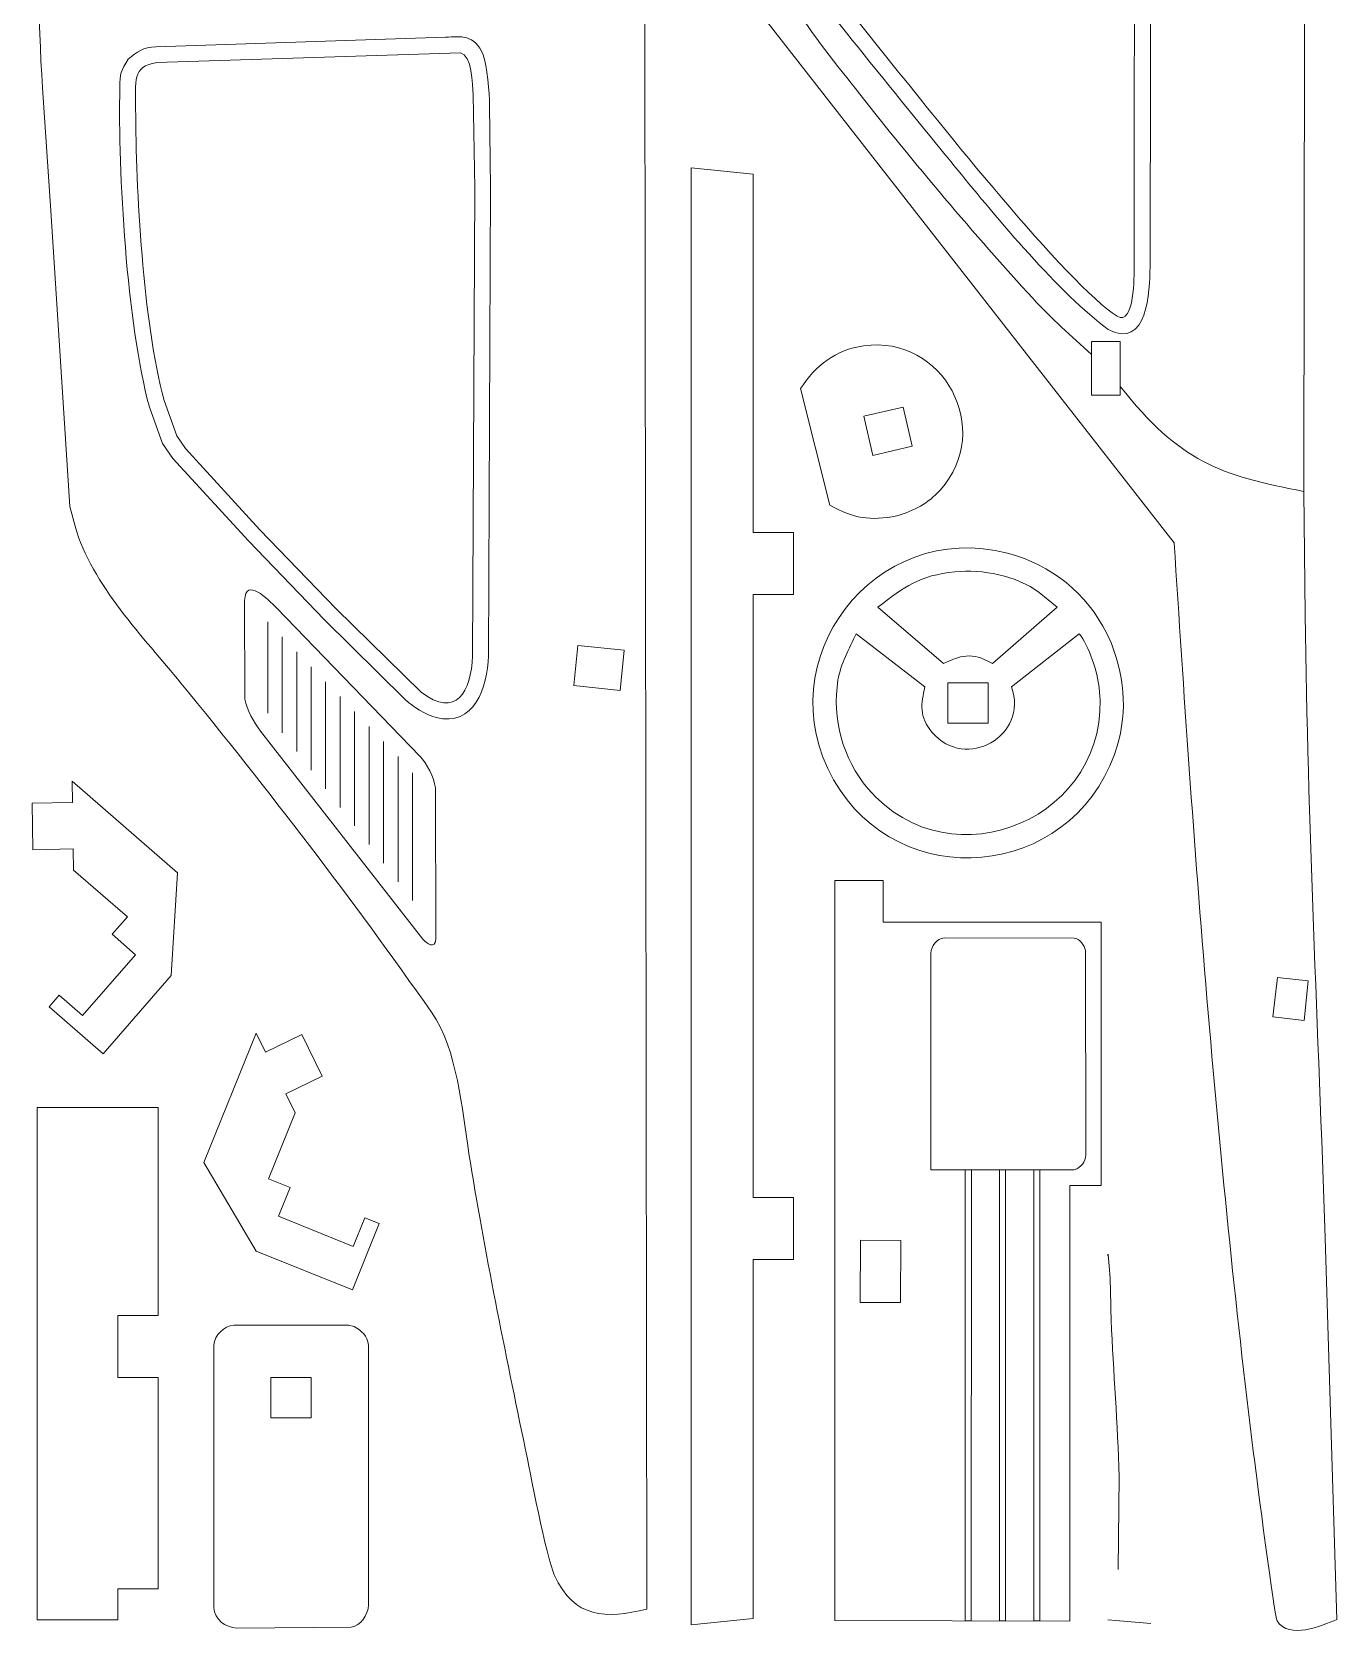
# Model space of a CAD drawing. Header units: centimetres. Extents: x -51 to 93, y -24 to 6.
# Drawn here: x -50.66 to -42.56, y -23.6 to -13.62 of the extents above; entities that cross this region are included whole.
import ezdxf

# ---------------------------------------------------------------- set-up
doc = ezdxf.new("R2010")
doc.units = ezdxf.units.CM
doc.header["$MEASUREMENT"] = 0
doc.layers.add('Camada 1', color=7, linetype='Continuous')

msp = doc.modelspace()

# ---------------------------------------------------------------- linework, layer by layer
at = {"layer": 'Camada 1', "color": 250, "lineweight": 9}
for points, knots in [([(-47.6715, -6.07504), (-47.54232, -4.12146), (-47.39548, -2.02354), (-47.13368, -0.07706), (-47.13368, -0.07706), (-47.12371, -0.00293), (-47.04556, 0.59331), (-47.03279, 0.61283), (-47.03279, 0.61283), (-46.95621, 0.72988), (-46.76151, 0.64391), (-46.66228, 0.60341), (-46.66228, 0.60341), (-46.66228, 0.60341), (-46.7343, -1.76452), (-46.7343, -1.76452), (-46.7343, -1.76452), (-46.77865, -3.05358), (-46.84136, -4.33735), (-46.85957, -5.62812), (-46.85957, -5.62812), (-46.85957, -5.62812), (-46.86687, -6.39465), (-46.86687, -6.39465), (-46.86687, -6.39465), (-46.86687, -6.39465), (-46.85646, -13.62888), (-46.85646, -13.62888), (-46.85646, -13.62888), (-46.85646, -13.62888), (-46.84252, -23.40685), (-46.84252, -23.40685), (-46.84252, -23.40685), (-47.09953, -23.46472), (-47.29147, -23.4679), (-47.41694, -23.19379), (-47.41694, -23.19379), (-47.46554, -23.08763), (-47.57141, -22.53446), (-47.59766, -22.40786), (-47.59766, -22.40786), (-47.71901, -21.82261), (-47.85215, -21.17219), (-47.94644, -20.58155), (-47.94644, -20.58155), (-47.99062, -20.30482), (-48.01658, -19.9376), (-48.17884, -19.70276), (-48.17884, -19.70276), (-48.67535, -18.99479), (-49.1853, -18.33129), (-49.73307, -17.66099), (-49.73307, -17.66099), (-49.9595, -17.38391), (-50.28904, -17.04818), (-50.38973, -16.68763), (-50.38973, -16.68763), (-50.38973, -16.68763), (-50.42196, -16.56487), (-50.42196, -16.56487), (-50.42196, -16.56487), (-50.42196, -16.56487), (-50.5403, -14.73018), (-50.5403, -14.73018), (-50.5403, -14.73018), (-50.5403, -14.73018), (-50.59304, -13.9681), (-50.59304, -13.9681), (-50.59304, -13.9681), (-50.61697, -13.52691), (-50.63353, -13.05558), (-50.63682, -12.61396), (-50.63682, -12.61396), (-50.63682, -12.61396), (-50.63714, -9.95293), (-50.63714, -9.95293), (-50.63714, -9.95293), (-50.63317, -9.92194), (-50.62093, -9.86381), (-50.60369, -9.83653), (-50.60369, -9.83653), (-50.60369, -9.83653), (-50.30133, -9.44456), (-50.30133, -9.44456), (-50.30133, -9.44456), (-50.30133, -9.44456), (-47.6715, -6.07504), (-47.6715, -6.07504)], [0, 0, 0, 0, 0.0434783, 0.0434783, 0.0434783, 0.0434783, 0.0869565, 0.0869565, 0.0869565, 0.0869565, 0.1304348, 0.1304348, 0.1304348, 0.1304348, 0.173913, 0.173913, 0.173913, 0.173913, 0.2173913, 0.2173913, 0.2173913, 0.2173913, 0.2608696, 0.2608696, 0.2608696, 0.2608696, 0.3043478, 0.3043478, 0.3043478, 0.3043478, 0.3478261, 0.3478261, 0.3478261, 0.3478261, 0.3913043, 0.3913043, 0.3913043, 0.3913043, 0.4347826, 0.4347826, 0.4347826, 0.4347826, 0.4782609, 0.4782609, 0.4782609, 0.4782609, 0.5217391, 0.5217391, 0.5217391, 0.5217391, 0.5652174, 0.5652174, 0.5652174, 0.5652174, 0.6086957, 0.6086957, 0.6086957, 0.6086957, 0.6521739, 0.6521739, 0.6521739, 0.6521739, 0.6956522, 0.6956522, 0.6956522, 0.6956522, 0.7391304, 0.7391304, 0.7391304, 0.7391304, 0.7826087, 0.7826087, 0.7826087, 0.7826087, 0.826087, 0.826087, 0.826087, 0.826087, 0.8695652, 0.8695652, 0.8695652, 0.8695652, 0.9130435, 0.9130435, 0.9130435, 0.9130435, 1, 1, 1, 1]), ([(-43.36985, 0.15027), (-43.5333, -0.62803), (-43.72084, -1.49774), (-43.84648, -2.28478), (-43.84648, -2.28478), (-43.89068, -2.56166), (-43.91656, -2.92864), (-44.07888, -3.16358), (-44.07888, -3.16358), (-44.5753, -3.87143), (-45.08543, -4.53518), (-45.63308, -5.20534), (-45.63308, -5.20534), (-45.85901, -5.48181), (-46.18919, -5.81826), (-46.28977, -6.1787), (-46.28977, -6.1787), (-46.28977, -6.1787), (-46.32197, -6.30146), (-46.32197, -6.30146), (-46.32197, -6.30146), (-46.32197, -6.30146), (-46.44034, -8.13615), (-46.44034, -8.13615), (-46.44034, -8.13615), (-46.44034, -8.13615), (-46.49308, -8.89823), (-46.49308, -8.89823), (-46.49308, -8.89823), (-46.517, -9.33933), (-46.53354, -9.81084), (-46.53686, -10.25237), (-46.53686, -10.25237), (-46.53686, -10.25237), (-46.53717, -12.9134), (-46.53717, -12.9134), (-46.53717, -12.9134), (-46.5332, -12.94441), (-46.52095, -13.00251), (-46.50372, -13.02983), (-46.50372, -13.02983), (-46.50372, -13.02983), (-46.20137, -13.42177), (-46.20137, -13.42177), (-46.20137, -13.42177), (-46.20137, -13.42177), (-43.57154, -16.79132), (-43.57154, -16.79132), (-43.57154, -16.79132), (-43.57154, -16.79132), (-43.57106, -16.78996), (-43.57106, -16.78996), (-43.57106, -16.78996), (-43.45604, -18.63453), (-43.30839, -20.60233), (-43.07837, -22.44157), (-43.07837, -22.44157), (-43.05951, -22.59241), (-42.94841, -23.45519), (-42.93276, -23.47916), (-42.93276, -23.47916), (-42.85631, -23.59626), (-42.66136, -23.51022), (-42.56225, -23.46974), (-42.56225, -23.46974), (-42.56225, -23.46974), (-42.6343, -21.10184), (-42.6343, -21.10184), (-42.6343, -21.10184), (-42.67865, -19.81305), (-42.74139, -18.5287), (-42.75957, -17.23821), (-42.75957, -17.23821), (-42.75957, -17.23821), (-42.76684, -16.47171), (-42.76684, -16.47171), (-42.76684, -16.47171), (-42.76684, -16.47171), (-42.75646, -9.23745), (-42.75646, -9.23745), (-42.75646, -9.23745), (-42.75646, -9.23745), (-42.74251, 0.54052), (-42.74251, 0.54052), (-42.74251, 0.54052), (-42.99936, 0.59835), (-43.19152, 0.60159), (-43.31694, 0.32746), (-43.31694, 0.32746), (-43.34266, 0.27124), (-43.35436, 0.20984), (-43.36985, 0.15027)], [0, 0, 0, 0, 0.0416667, 0.0416667, 0.0416667, 0.0416667, 0.0833333, 0.0833333, 0.0833333, 0.0833333, 0.125, 0.125, 0.125, 0.125, 0.1666667, 0.1666667, 0.1666667, 0.1666667, 0.2083333, 0.2083333, 0.2083333, 0.2083333, 0.25, 0.25, 0.25, 0.25, 0.2916667, 0.2916667, 0.2916667, 0.2916667, 0.3333333, 0.3333333, 0.3333333, 0.3333333, 0.375, 0.375, 0.375, 0.375, 0.4166667, 0.4166667, 0.4166667, 0.4166667, 0.4583333, 0.4583333, 0.4583333, 0.4583333, 0.5, 0.5, 0.5, 0.5, 0.5416667, 0.5416667, 0.5416667, 0.5416667, 0.5833333, 0.5833333, 0.5833333, 0.5833333, 0.625, 0.625, 0.625, 0.625, 0.6666667, 0.6666667, 0.6666667, 0.6666667, 0.7083333, 0.7083333, 0.7083333, 0.7083333, 0.75, 0.75, 0.75, 0.75, 0.7916667, 0.7916667, 0.7916667, 0.7916667, 0.8333333, 0.8333333, 0.8333333, 0.8333333, 0.875, 0.875, 0.875, 0.875, 0.9166667, 0.9166667, 0.9166667, 0.9166667, 1, 1, 1, 1]), ([(-43.93541, -9.7205), (-44.10317, -9.71451), (-45.72292, -9.64692), (-45.82313, -9.66522), (-45.82313, -9.66522), (-45.9468, -9.6878), (-45.96635, -9.78076), (-45.96877, -9.88245), (-45.96877, -9.88245), (-45.98471, -10.55344), (-45.98018, -11.20184), (-45.96449, -11.87302), (-45.96449, -11.87302), (-45.95623, -12.22648), (-45.94032, -13.02231), (-45.71996, -13.31874), (-45.71996, -13.31874), (-45.71996, -13.31874), (-45.28079, -13.86984), (-45.28079, -13.86984), (-45.28079, -13.86984), (-45.0871, -14.10962), (-44.22666, -15.20033), (-43.92591, -15.38347), (-43.92591, -15.38347), (-43.8154, -15.45077), (-43.82049, -15.12395), (-43.82012, -15.07985), (-43.82012, -15.07985), (-43.82012, -15.07985), (-43.81553, -9.842), (-43.81553, -9.842), (-43.81553, -9.842), (-43.82688, -9.78171), (-43.88368, -9.74459), (-43.93541, -9.7205)], [0, 0, 0, 0, 0.1, 0.1, 0.1, 0.1, 0.2, 0.2, 0.2, 0.2, 0.3, 0.3, 0.3, 0.3, 0.4, 0.4, 0.4, 0.4, 0.5, 0.5, 0.5, 0.5, 0.6, 0.6, 0.6, 0.6, 0.7, 0.7, 0.7, 0.7, 0.8, 0.8, 0.8, 0.8, 1, 1, 1, 1]), ([(-49.88321, -13.81122), (-50.03898, -13.83394), (-50.01501, -13.92854), (-50.01445, -14.09657), (-50.01445, -14.09657), (-50.0128, -14.59884), (-49.9688, -15.41747), (-49.83846, -15.9067), (-49.83846, -15.9067), (-49.83846, -15.9067), (-49.75982, -16.12761), (-49.75982, -16.12761), (-49.75982, -16.12761), (-49.75982, -16.12761), (-49.70571, -16.20576), (-49.70571, -16.20576), (-49.70571, -16.20576), (-49.70571, -16.20576), (-49.24307, -16.70968), (-49.24307, -16.70968), (-49.24307, -16.70968), (-49.24307, -16.70968), (-48.77324, -17.19774), (-48.77324, -17.19774), (-48.77324, -17.19774), (-48.77324, -17.19774), (-48.24359, -17.71649), (-48.24359, -17.71649), (-48.24359, -17.71649), (-48.02613, -17.88403), (-47.9324, -17.71498), (-47.92473, -17.49142), (-47.92473, -17.49142), (-47.92473, -17.49142), (-47.91107, -14.58996), (-47.91107, -14.58996), (-47.91107, -14.58996), (-47.91107, -14.58996), (-47.92088, -14.01034), (-47.92088, -14.01034), (-47.92088, -14.01034), (-47.92524, -13.94421), (-47.92592, -13.76567), (-48, -13.74975), (-48, -13.74975), (-48, -13.74975), (-49.88321, -13.81122), (-49.88321, -13.81122)], [0, 0, 0, 0, 0.0769231, 0.0769231, 0.0769231, 0.0769231, 0.1538462, 0.1538462, 0.1538462, 0.1538462, 0.2307692, 0.2307692, 0.2307692, 0.2307692, 0.3076923, 0.3076923, 0.3076923, 0.3076923, 0.3846154, 0.3846154, 0.3846154, 0.3846154, 0.4615385, 0.4615385, 0.4615385, 0.4615385, 0.5384615, 0.5384615, 0.5384615, 0.5384615, 0.6153846, 0.6153846, 0.6153846, 0.6153846, 0.6923077, 0.6923077, 0.6923077, 0.6923077, 0.7692308, 0.7692308, 0.7692308, 0.7692308, 0.8461538, 0.8461538, 0.8461538, 0.8461538, 1, 1, 1, 1]), ([(-46.18238, -23.46372), (-46.18238, -23.46372), (-46.56715, -23.5022), (-46.56715, -23.5022), (-46.56715, -23.5022), (-46.56715, -23.5022), (-46.56715, -14.46416), (-46.56715, -14.46416), (-46.56715, -14.46416), (-46.56715, -14.46416), (-46.18238, -14.50392), (-46.18238, -14.50392), (-46.18238, -14.50392), (-46.18238, -14.50392), (-46.18238, -16.72597), (-46.18238, -16.72597), (-46.18238, -16.72597), (-46.18238, -16.72597), (-45.93228, -16.72597), (-45.93228, -16.72597), (-45.93228, -16.72597), (-45.93228, -16.72597), (-45.93228, -17.11074), (-45.93228, -17.11074), (-45.93228, -17.11074), (-45.93228, -17.11074), (-46.18238, -17.11074), (-46.18238, -17.11074), (-46.18238, -17.11074), (-46.18238, -17.11074), (-46.18238, -20.85259), (-46.18238, -20.85259), (-46.18238, -20.85259), (-46.18238, -20.85259), (-45.93228, -20.85259), (-45.93228, -20.85259), (-45.93228, -20.85259), (-45.93228, -20.85259), (-45.93228, -21.23736), (-45.93228, -21.23736), (-45.93228, -21.23736), (-45.93228, -21.23736), (-46.18238, -21.23736), (-46.18238, -21.23736), (-46.18238, -21.23736), (-46.18238, -21.23736), (-46.18238, -23.46372), (-46.18238, -23.46372)], [0, 0, 0, 0, 0.0769231, 0.0769231, 0.0769231, 0.0769231, 0.1538462, 0.1538462, 0.1538462, 0.1538462, 0.2307692, 0.2307692, 0.2307692, 0.2307692, 0.3076923, 0.3076923, 0.3076923, 0.3076923, 0.3846154, 0.3846154, 0.3846154, 0.3846154, 0.4615385, 0.4615385, 0.4615385, 0.4615385, 0.5384615, 0.5384615, 0.5384615, 0.5384615, 0.6153846, 0.6153846, 0.6153846, 0.6153846, 0.6923077, 0.6923077, 0.6923077, 0.6923077, 0.7692308, 0.7692308, 0.7692308, 0.7692308, 0.8461538, 0.8461538, 0.8461538, 0.8461538, 1, 1, 1, 1]), ([(-45.29169, -16.62339), (-45.45633, -16.65545), (-45.56214, -16.63902), (-45.70851, -16.55662), (-45.70851, -16.55662), (-45.70851, -16.55662), (-45.88872, -15.83383), (-45.88872, -15.83383), (-45.88872, -15.83383), (-45.79589, -15.68874), (-45.67299, -15.5938), (-45.49798, -15.56858), (-45.49798, -15.56858), (-45.00423, -15.49742), (-44.68636, -16.08825), (-45.022, -16.46143), (-45.022, -16.46143), (-45.10036, -16.54856), (-45.18295, -16.59032), (-45.29169, -16.62339)], [0, 0, 0, 0, 0.1666667, 0.1666667, 0.1666667, 0.1666667, 0.3333333, 0.3333333, 0.3333333, 0.3333333, 0.5, 0.5, 0.5, 0.5, 0.6666667, 0.6666667, 0.6666667, 0.6666667, 1, 1, 1, 1]), ([(-44.0843, -15.6221), (-44.0843, -15.6221), (-44.08419, -15.54052), (-44.08419, -15.54052), (-44.08419, -15.54052), (-44.08419, -15.54052), (-43.90697, -15.54078), (-43.90697, -15.54078), (-43.90697, -15.54078), (-43.90697, -15.54078), (-43.90595, -15.87524), (-43.90595, -15.87524), (-43.90595, -15.87524), (-43.90595, -15.87524), (-44.08467, -15.87498), (-44.08467, -15.87498), (-44.08467, -15.87498), (-44.08467, -15.87498), (-44.0843, -15.6221), (-44.0843, -15.6221)], [0, 0, 0, 0, 0.1666667, 0.1666667, 0.1666667, 0.1666667, 0.3333333, 0.3333333, 0.3333333, 0.3333333, 0.5, 0.5, 0.5, 0.5, 0.6666667, 0.6666667, 0.6666667, 0.6666667, 1, 1, 1, 1]), ([(-45.49701, -16.00447), (-45.49701, -16.00447), (-45.44038, -16.24806), (-45.44038, -16.24806), (-45.44038, -16.24806), (-45.44038, -16.24806), (-45.19679, -16.19141), (-45.19679, -16.19141), (-45.19679, -16.19141), (-45.19679, -16.19141), (-45.25345, -15.94782), (-45.25345, -15.94782), (-45.25345, -15.94782), (-45.25345, -15.94782), (-45.49701, -16.00447), (-45.49701, -16.00447)], [0, 0, 0, 0, 0.2, 0.2, 0.2, 0.2, 0.4, 0.4, 0.4, 0.4, 0.6, 0.6, 0.6, 0.6, 1, 1, 1, 1]), ([(-43.96086, -17.416), (-43.874, -17.64788), (-43.8575, -17.86536), (-43.94232, -18.10272), (-43.94232, -18.10272), (-44.2198, -18.87925), (-45.27857, -18.97497), (-45.68408, -18.26028), (-45.68408, -18.26028), (-46.10478, -17.51882), (-45.42947, -16.63961), (-44.60459, -16.85458), (-44.60459, -16.85458), (-44.33655, -16.92443), (-44.11231, -17.10523), (-43.98915, -17.35364), (-43.98915, -17.35364), (-43.98915, -17.35364), (-43.96086, -17.416), (-43.96086, -17.416)], [0, 0, 0, 0, 0.1666667, 0.1666667, 0.1666667, 0.1666667, 0.3333333, 0.3333333, 0.3333333, 0.3333333, 0.5, 0.5, 0.5, 0.5, 0.6666667, 0.6666667, 0.6666667, 0.6666667, 1, 1, 1, 1]), ([(-44.29643, -17.18892), (-44.29643, -17.18892), (-44.69952, -17.53947), (-44.69952, -17.53947), (-44.69952, -17.53947), (-44.82786, -17.46212), (-44.90148, -17.49273), (-45.00326, -17.53947), (-45.00326, -17.53947), (-45.00326, -17.53947), (-45.41054, -17.18892), (-45.41054, -17.18892), (-45.41054, -17.18892), (-45.24185, -17.06268), (-45.15202, -16.9927), (-44.93235, -16.97038), (-44.93235, -16.97038), (-44.76122, -16.95299), (-44.54925, -16.9944), (-44.40907, -17.09779), (-44.40907, -17.09779), (-44.40907, -17.09779), (-44.29643, -17.18892), (-44.29643, -17.18892)], [0, 0, 0, 0, 0.1428571, 0.1428571, 0.1428571, 0.1428571, 0.2857143, 0.2857143, 0.2857143, 0.2857143, 0.4285714, 0.4285714, 0.4285714, 0.4285714, 0.5714286, 0.5714286, 0.5714286, 0.5714286, 0.7142857, 0.7142857, 0.7142857, 0.7142857, 1, 1, 1, 1]), ([(-44.58052, -17.68426), (-44.58052, -17.68426), (-44.15989, -17.35436), (-44.15989, -17.35436), (-44.15989, -17.35436), (-44.09927, -17.42976), (-44.04711, -17.59281), (-44.03633, -17.69199), (-44.03633, -17.69199), (-43.94973, -18.48899), (-44.95126, -18.92397), (-45.47153, -18.3145), (-45.47153, -18.3145), (-45.62863, -18.13047), (-45.69561, -17.87968), (-45.6571, -17.64113), (-45.6571, -17.64113), (-45.64148, -17.54435), (-45.58719, -17.44415), (-45.54537, -17.35436), (-45.54537, -17.35436), (-45.54537, -17.35436), (-45.11787, -17.68426), (-45.11787, -17.68426), (-45.11787, -17.68426), (-45.14149, -17.78896), (-45.15655, -17.86717), (-45.07249, -17.96661), (-45.07249, -17.96661), (-44.86676, -18.20999), (-44.47124, -17.98934), (-44.58052, -17.68426)], [0, 0, 0, 0, 0.1111111, 0.1111111, 0.1111111, 0.1111111, 0.2222222, 0.2222222, 0.2222222, 0.2222222, 0.3333333, 0.3333333, 0.3333333, 0.3333333, 0.4444444, 0.4444444, 0.4444444, 0.4444444, 0.5555556, 0.5555556, 0.5555556, 0.5555556, 0.6666667, 0.6666667, 0.6666667, 0.6666667, 0.7777778, 0.7777778, 0.7777778, 0.7777778, 1, 1, 1, 1]), ([(-47.29635, -17.67619), (-47.29635, -17.67619), (-47.27099, -17.42713), (-47.27099, -17.42713), (-47.27099, -17.42713), (-47.27099, -17.42713), (-46.98428, -17.45625), (-46.98428, -17.45625), (-46.98428, -17.45625), (-46.98428, -17.45625), (-47.00946, -17.70577), (-47.00946, -17.70577), (-47.00946, -17.70577), (-47.00946, -17.70577), (-47.29635, -17.67619), (-47.29635, -17.67619)], [0, 0, 0, 0, 0.2, 0.2, 0.2, 0.2, 0.4, 0.4, 0.4, 0.4, 0.6, 0.6, 0.6, 0.6, 1, 1, 1, 1]), ([(-44.97468, -17.6587), (-44.97468, -17.6587), (-44.97468, -17.90879), (-44.97468, -17.90879), (-44.97468, -17.90879), (-44.97468, -17.90879), (-44.72459, -17.90879), (-44.72459, -17.90879), (-44.72459, -17.90879), (-44.72459, -17.90879), (-44.72459, -17.6587), (-44.72459, -17.6587), (-44.72459, -17.6587), (-44.72459, -17.6587), (-44.97468, -17.6587), (-44.97468, -17.6587)], [0, 0, 0, 0, 0.2, 0.2, 0.2, 0.2, 0.4, 0.4, 0.4, 0.4, 0.6, 0.6, 0.6, 0.6, 1, 1, 1, 1]), ([(-50.55178, -19.66934), (-50.55178, -19.66934), (-50.21665, -19.96066), (-50.21665, -19.96066), (-50.21665, -19.96066), (-50.21665, -19.96066), (-49.79387, -19.47431), (-49.79387, -19.47431), (-49.79387, -19.47431), (-49.79387, -19.47431), (-49.75546, -18.83793), (-49.75546, -18.83793), (-49.75546, -18.83793), (-49.75546, -18.83793), (-50.40877, -18.27001), (-50.40877, -18.27001), (-50.40877, -18.27001), (-50.40877, -18.27001), (-50.40643, -18.40114), (-50.40643, -18.40114), (-50.40643, -18.40114), (-50.40643, -18.40114), (-50.6565, -18.40557), (-50.6565, -18.40557), (-50.6565, -18.40557), (-50.6565, -18.40557), (-50.65139, -18.69407), (-50.65139, -18.69407), (-50.65139, -18.69407), (-50.65139, -18.69407), (-50.40136, -18.68965), (-50.40136, -18.68965), (-50.40136, -18.68965), (-50.40136, -18.68965), (-50.39905, -18.8208), (-50.39905, -18.8208), (-50.39905, -18.8208), (-50.39905, -18.8208), (-50.0659, -19.1104), (-50.0659, -19.1104), (-50.0659, -19.1104), (-50.0659, -19.1104), (-50.16055, -19.21928), (-50.16055, -19.21928), (-50.16055, -19.21928), (-50.16055, -19.21928), (-50.01535, -19.3455), (-50.01535, -19.3455), (-50.01535, -19.3455), (-50.01535, -19.3455), (-50.34348, -19.72297), (-50.34348, -19.72297), (-50.34348, -19.72297), (-50.34348, -19.72297), (-50.48868, -19.59675), (-50.48868, -19.59675), (-50.48868, -19.59675), (-50.48868, -19.59675), (-50.55178, -19.66934), (-50.55178, -19.66934)], [0, 0, 0, 0, 0.0625, 0.0625, 0.0625, 0.0625, 0.125, 0.125, 0.125, 0.125, 0.1875, 0.1875, 0.1875, 0.1875, 0.25, 0.25, 0.25, 0.25, 0.3125, 0.3125, 0.3125, 0.3125, 0.375, 0.375, 0.375, 0.375, 0.4375, 0.4375, 0.4375, 0.4375, 0.5, 0.5, 0.5, 0.5, 0.5625, 0.5625, 0.5625, 0.5625, 0.625, 0.625, 0.625, 0.625, 0.6875, 0.6875, 0.6875, 0.6875, 0.75, 0.75, 0.75, 0.75, 0.8125, 0.8125, 0.8125, 0.8125, 0.875, 0.875, 0.875, 0.875, 1, 1, 1, 1]), ([(-45.67599, -23.47528), (-45.67599, -23.47528), (-45.67599, -19.14513), (-45.67599, -19.14513), (-45.67599, -19.14513), (-45.67599, -19.14513), (-45.67599, -18.88513), (-45.67599, -18.88513), (-45.67599, -18.88513), (-45.67599, -18.88513), (-45.37599, -18.88513), (-45.37599, -18.88513), (-45.37599, -18.88513), (-45.37599, -18.88513), (-45.37599, -19.14471), (-45.37599, -19.14471), (-45.37599, -19.14471), (-45.37599, -19.14471), (-44.02344, -19.14285), (-44.02344, -19.14285), (-44.02344, -19.14285), (-44.02344, -19.14285), (-44.02356, -20.77733), (-44.02356, -20.77733), (-44.02356, -20.77733), (-44.02356, -20.77733), (-44.21937, -20.77699), (-44.21937, -20.77699), (-44.21937, -20.77699), (-44.21937, -20.77699), (-44.21948, -23.48124), (-44.21948, -23.48124), (-44.21948, -23.48124), (-44.21948, -23.48124), (-45.67599, -23.47528), (-45.67599, -23.47528)], [0, 0, 0, 0, 0.1, 0.1, 0.1, 0.1, 0.2, 0.2, 0.2, 0.2, 0.3, 0.3, 0.3, 0.3, 0.4, 0.4, 0.4, 0.4, 0.5, 0.5, 0.5, 0.5, 0.6, 0.6, 0.6, 0.6, 0.7, 0.7, 0.7, 0.7, 0.8, 0.8, 0.8, 0.8, 1, 1, 1, 1]), ([(-44.19102, -20.67967), (-44.14751, -20.66502), (-44.12334, -20.63137), (-44.11971, -20.5866), (-44.11971, -20.5866), (-44.11971, -20.5866), (-44.12176, -19.32046), (-44.12176, -19.32046), (-44.12176, -19.32046), (-44.12899, -19.28684), (-44.15689, -19.2478), (-44.19096, -19.24245), (-44.19096, -19.24245), (-44.19096, -19.24245), (-44.99802, -19.24131), (-44.99802, -19.24131), (-44.99802, -19.24131), (-45.04583, -19.24718), (-45.07793, -19.2911), (-45.08165, -19.33689), (-45.08165, -19.33689), (-45.08165, -19.33689), (-45.08094, -20.67936), (-45.08094, -20.67936), (-45.08094, -20.67936), (-45.08094, -20.67936), (-44.19102, -20.67967), (-44.19102, -20.67967)], [0, 0, 0, 0, 0.125, 0.125, 0.125, 0.125, 0.25, 0.25, 0.25, 0.25, 0.375, 0.375, 0.375, 0.375, 0.5, 0.5, 0.5, 0.5, 0.625, 0.625, 0.625, 0.625, 0.75, 0.75, 0.75, 0.75, 1, 1, 1, 1]), ([(-42.73986, -19.50865), (-42.73986, -19.50865), (-42.7649, -19.7539), (-42.7649, -19.7539), (-42.7649, -19.7539), (-42.7649, -19.7539), (-42.95866, -19.73208), (-42.95866, -19.73208), (-42.95866, -19.73208), (-42.95866, -19.73208), (-42.93142, -19.48712), (-42.93142, -19.48712), (-42.93142, -19.48712), (-42.93142, -19.48712), (-42.73986, -19.50865), (-42.73986, -19.50865)], [0, 0, 0, 0, 0.2, 0.2, 0.2, 0.2, 0.4, 0.4, 0.4, 0.4, 0.6, 0.6, 0.6, 0.6, 1, 1, 1, 1]), ([(-48.50355, -21.01375), (-48.50355, -21.01375), (-48.66988, -21.42544), (-48.66988, -21.42544), (-48.66988, -21.42544), (-48.66988, -21.42544), (-49.26738, -21.18403), (-49.26738, -21.18403), (-49.26738, -21.18403), (-49.26738, -21.18403), (-49.59054, -20.63443), (-49.59054, -20.63443), (-49.59054, -20.63443), (-49.59054, -20.63443), (-49.26627, -19.83182), (-49.26627, -19.83182), (-49.26627, -19.83182), (-49.26627, -19.83182), (-49.20879, -19.94973), (-49.20879, -19.94973), (-49.20879, -19.94973), (-49.20879, -19.94973), (-48.984, -19.84013), (-48.984, -19.84013), (-48.984, -19.84013), (-48.984, -19.84013), (-48.85757, -20.09951), (-48.85757, -20.09951), (-48.85757, -20.09951), (-48.85757, -20.09951), (-49.08234, -20.20912), (-49.08234, -20.20912), (-49.08234, -20.20912), (-49.08234, -20.20912), (-49.02488, -20.32699), (-49.02488, -20.32699), (-49.02488, -20.32699), (-49.02488, -20.32699), (-49.19026, -20.7363), (-49.19026, -20.7363), (-49.19026, -20.7363), (-49.19026, -20.7363), (-49.05649, -20.79034), (-49.05649, -20.79034), (-49.05649, -20.79034), (-49.05649, -20.79034), (-49.12855, -20.9687), (-49.12855, -20.9687), (-49.12855, -20.9687), (-49.12855, -20.9687), (-48.66481, -21.15606), (-48.66481, -21.15606), (-48.66481, -21.15606), (-48.66481, -21.15606), (-48.59275, -20.97771), (-48.59275, -20.97771), (-48.59275, -20.97771), (-48.59275, -20.97771), (-48.50355, -21.01375), (-48.50355, -21.01375)], [0, 0, 0, 0, 0.0625, 0.0625, 0.0625, 0.0625, 0.125, 0.125, 0.125, 0.125, 0.1875, 0.1875, 0.1875, 0.1875, 0.25, 0.25, 0.25, 0.25, 0.3125, 0.3125, 0.3125, 0.3125, 0.375, 0.375, 0.375, 0.375, 0.4375, 0.4375, 0.4375, 0.4375, 0.5, 0.5, 0.5, 0.5, 0.5625, 0.5625, 0.5625, 0.5625, 0.625, 0.625, 0.625, 0.625, 0.6875, 0.6875, 0.6875, 0.6875, 0.75, 0.75, 0.75, 0.75, 0.8125, 0.8125, 0.8125, 0.8125, 0.875, 0.875, 0.875, 0.875, 1, 1, 1, 1]), ([(-49.87419, -20.29378), (-49.87419, -20.29378), (-50.62523, -20.29378), (-50.62523, -20.29378), (-50.62523, -20.29378), (-50.62523, -20.29378), (-50.62523, -23.47258), (-50.62523, -23.47258), (-50.62523, -23.47258), (-50.62523, -23.47258), (-50.12428, -23.47258), (-50.12428, -23.47258), (-50.12428, -23.47258), (-50.12428, -23.47258), (-50.12428, -23.28019), (-50.12428, -23.28019), (-50.12428, -23.28019), (-50.12428, -23.28019), (-49.87419, -23.28019), (-49.87419, -23.28019), (-49.87419, -23.28019), (-49.87419, -23.28019), (-49.87419, -21.96803), (-49.87419, -21.96803), (-49.87419, -21.96803), (-49.87419, -21.96803), (-50.12428, -21.96803), (-50.12428, -21.96803), (-50.12428, -21.96803), (-50.12428, -21.96803), (-50.12428, -21.58328), (-50.12428, -21.58328), (-50.12428, -21.58328), (-50.12428, -21.58328), (-49.87419, -21.58328), (-49.87419, -21.58328), (-49.87419, -21.58328), (-49.87419, -21.58328), (-49.87419, -20.29378), (-49.87419, -20.29378)], [0, 0, 0, 0, 0.0909091, 0.0909091, 0.0909091, 0.0909091, 0.1818182, 0.1818182, 0.1818182, 0.1818182, 0.2727273, 0.2727273, 0.2727273, 0.2727273, 0.3636364, 0.3636364, 0.3636364, 0.3636364, 0.4545455, 0.4545455, 0.4545455, 0.4545455, 0.5454545, 0.5454545, 0.5454545, 0.5454545, 0.6363636, 0.6363636, 0.6363636, 0.6363636, 0.7272727, 0.7272727, 0.7272727, 0.7272727, 0.8181818, 0.8181818, 0.8181818, 0.8181818, 1, 1, 1, 1]), ([(-45.26705, -21.11813), (-45.26705, -21.11813), (-45.51714, -21.11639), (-45.51714, -21.11639), (-45.51714, -21.11639), (-45.51714, -21.11639), (-45.52048, -21.5035), (-45.52048, -21.5035), (-45.52048, -21.5035), (-45.52048, -21.5035), (-45.27033, -21.50308), (-45.27033, -21.50308), (-45.27033, -21.50308), (-45.27033, -21.50308), (-45.26705, -21.11813), (-45.26705, -21.11813)], [0, 0, 0, 0, 0.2, 0.2, 0.2, 0.2, 0.4, 0.4, 0.4, 0.4, 0.6, 0.6, 0.6, 0.6, 1, 1, 1, 1]), ([(-48.65848, -21.65283), (-48.65848, -21.65283), (-48.69485, -21.64308), (-48.69485, -21.64308), (-48.69485, -21.64308), (-48.69485, -21.64308), (-49.40581, -21.64308), (-49.40581, -21.64308), (-49.40581, -21.64308), (-49.46635, -21.64909), (-49.52405, -21.7067), (-49.53003, -21.7673), (-49.53003, -21.7673), (-49.53003, -21.7673), (-49.53003, -23.39782), (-49.53003, -23.39782), (-49.53003, -23.39782), (-49.523, -23.46889), (-49.45961, -23.51918), (-49.38699, -23.52327), (-49.38699, -23.52327), (-49.38699, -23.52327), (-48.67634, -23.51836), (-48.67634, -23.51836), (-48.67634, -23.51836), (-48.6189, -23.5082), (-48.57295, -23.44595), (-48.56939, -23.379), (-48.56939, -23.379), (-48.56939, -23.379), (-48.57066, -21.7673), (-48.57066, -21.7673), (-48.57066, -21.7673), (-48.57614, -21.71139), (-48.61315, -21.67775), (-48.65848, -21.65283)], [0, 0, 0, 0, 0.1, 0.1, 0.1, 0.1, 0.2, 0.2, 0.2, 0.2, 0.3, 0.3, 0.3, 0.3, 0.4, 0.4, 0.4, 0.4, 0.5, 0.5, 0.5, 0.5, 0.6, 0.6, 0.6, 0.6, 0.7, 0.7, 0.7, 0.7, 0.8, 0.8, 0.8, 0.8, 1, 1, 1, 1]), ([(-49.17538, -21.9689), (-49.17538, -21.9689), (-49.17538, -22.21896), (-49.17538, -22.21896), (-49.17538, -22.21896), (-49.17538, -22.21896), (-48.92531, -22.21896), (-48.92531, -22.21896), (-48.92531, -22.21896), (-48.92531, -22.21896), (-48.92531, -21.9689), (-48.92531, -21.9689), (-48.92531, -21.9689), (-48.92531, -21.9689), (-49.17538, -21.9689), (-49.17538, -21.9689)], [0, 0, 0, 0, 0.2, 0.2, 0.2, 0.2, 0.4, 0.4, 0.4, 0.4, 0.6, 0.6, 0.6, 0.6, 1, 1, 1, 1])]:
    msp.add_open_spline(points, degree=3, knots=knots, dxfattribs=at)
at = {"layer": 'Camada 1', "color": 140, "lineweight": 9}
for points, knots in [([(-45.70145, -9.3815), (-45.70145, -9.3815), (-46.19156, -9.38081), (-46.19156, -9.38081), (-46.19156, -9.38081), (-46.19156, -9.38081), (-46.19789, -12.2293), (-46.19789, -12.2293), (-46.19789, -12.2293), (-46.19724, -12.3696), (-46.20309, -12.64422), (-46.18506, -12.79069), (-46.18506, -12.79069), (-46.12626, -13.26832), (-45.80882, -13.64177), (-45.52195, -14.00663), (-45.52195, -14.00663), (-45.1919, -14.42641), (-44.80666, -14.88369), (-44.44863, -15.27335), (-44.44863, -15.27335), (-44.33354, -15.39861), (-44.21017, -15.50713), (-44.0843, -15.6221)], [0, 0, 0, 0, 0.1428571, 0.1428571, 0.1428571, 0.1428571, 0.2857143, 0.2857143, 0.2857143, 0.2857143, 0.4285714, 0.4285714, 0.4285714, 0.4285714, 0.5714286, 0.5714286, 0.5714286, 0.5714286, 0.7142857, 0.7142857, 0.7142857, 0.7142857, 1, 1, 1, 1]), ([(-43.98033, -15.46599), (-44.27418, -15.25466), (-44.68604, -14.75815), (-44.91353, -14.47921), (-44.91353, -14.47921), (-45.00581, -14.36607), (-45.75887, -13.44441), (-45.82658, -13.33879), (-45.82658, -13.33879), (-46.06442, -12.96777), (-46.06155, -12.01096), (-46.06871, -11.6), (-46.06871, -11.6), (-46.07813, -11.05934), (-46.08002, -10.54409), (-46.07039, -10.00325), (-46.07039, -10.00325), (-46.06762, -9.84793), (-46.0855, -9.66482), (-45.9067, -9.58832), (-45.9067, -9.58832), (-45.85382, -9.56569), (-45.79568, -9.55979), (-45.7387, -9.56057), (-45.7387, -9.56057), (-45.7387, -9.56057), (-43.91134, -9.62452), (-43.91134, -9.62452), (-43.91134, -9.62452), (-43.84419, -9.64237), (-43.7493, -9.71615), (-43.72411, -9.80002), (-43.72411, -9.80002), (-43.72411, -9.80002), (-43.7143, -9.87038), (-43.7143, -9.87038), (-43.7143, -9.87038), (-43.7143, -9.87038), (-43.7163, -12.47523), (-43.7163, -12.47523), (-43.7163, -12.47523), (-43.7163, -12.47523), (-43.72129, -15.08005), (-43.72129, -15.08005), (-43.72129, -15.08005), (-43.72211, -15.22489), (-43.73703, -15.59912), (-43.98033, -15.46599)], [0, 0, 0, 0, 0.0769231, 0.0769231, 0.0769231, 0.0769231, 0.1538462, 0.1538462, 0.1538462, 0.1538462, 0.2307692, 0.2307692, 0.2307692, 0.2307692, 0.3076923, 0.3076923, 0.3076923, 0.3076923, 0.3846154, 0.3846154, 0.3846154, 0.3846154, 0.4615385, 0.4615385, 0.4615385, 0.4615385, 0.5384615, 0.5384615, 0.5384615, 0.5384615, 0.6153846, 0.6153846, 0.6153846, 0.6153846, 0.6923077, 0.6923077, 0.6923077, 0.6923077, 0.7692308, 0.7692308, 0.7692308, 0.7692308, 0.8461538, 0.8461538, 0.8461538, 0.8461538, 1, 1, 1, 1]), ([(-50.06083, -13.79049), (-50.00684, -13.74123), (-49.96565, -13.71832), (-49.8893, -13.71253), (-49.8893, -13.71253), (-49.8893, -13.71253), (-48.09131, -13.65366), (-48.09131, -13.65366), (-48.09131, -13.65366), (-47.99609, -13.64804), (-47.91193, -13.6355), (-47.85842, -13.76316), (-47.85842, -13.76316), (-47.83171, -13.82687), (-47.82097, -14.00397), (-47.8188, -14.07261), (-47.8188, -14.07261), (-47.8188, -14.07261), (-47.81224, -14.58913), (-47.81224, -14.58913), (-47.81224, -14.58913), (-47.81224, -14.58913), (-47.82587, -17.4919), (-47.82587, -17.4919), (-47.82587, -17.4919), (-47.83131, -17.6891), (-47.91417, -17.93464), (-48.15038, -17.87345), (-48.15038, -17.87345), (-48.21912, -17.85564), (-48.29023, -17.81065), (-48.34197, -17.76261), (-48.34197, -17.76261), (-48.34197, -17.76261), (-48.84261, -17.26817), (-48.84261, -17.26817), (-48.84261, -17.26817), (-48.84261, -17.26817), (-49.31421, -16.77834), (-49.31421, -16.77834), (-49.31421, -16.77834), (-49.31421, -16.77834), (-49.78331, -16.26743), (-49.78331, -16.26743), (-49.78331, -16.26743), (-49.78331, -16.26743), (-49.84762, -16.17442), (-49.84762, -16.17442), (-49.84762, -16.17442), (-49.84762, -16.17442), (-49.92909, -15.94897), (-49.92909, -15.94897), (-49.92909, -15.94897), (-50.07021, -15.42733), (-50.12415, -14.48707), (-50.11243, -13.96488), (-50.11243, -13.96488), (-50.11054, -13.88081), (-50.10714, -13.85827), (-50.06083, -13.79049)], [0, 0, 0, 0, 0.0625, 0.0625, 0.0625, 0.0625, 0.125, 0.125, 0.125, 0.125, 0.1875, 0.1875, 0.1875, 0.1875, 0.25, 0.25, 0.25, 0.25, 0.3125, 0.3125, 0.3125, 0.3125, 0.375, 0.375, 0.375, 0.375, 0.4375, 0.4375, 0.4375, 0.4375, 0.5, 0.5, 0.5, 0.5, 0.5625, 0.5625, 0.5625, 0.5625, 0.625, 0.625, 0.625, 0.625, 0.6875, 0.6875, 0.6875, 0.6875, 0.75, 0.75, 0.75, 0.75, 0.8125, 0.8125, 0.8125, 0.8125, 0.875, 0.875, 0.875, 0.875, 1, 1, 1, 1]), ([(-49.33876, -17.14825), (-49.33876, -17.14825), (-49.33668, -17.75948), (-49.33668, -17.75948), (-49.33668, -17.75948), (-49.32637, -17.8234), (-49.27854, -17.90668), (-49.2399, -17.95805), (-49.2399, -17.95805), (-49.2399, -17.95805), (-48.23195, -19.24981), (-48.23195, -19.24981), (-48.23195, -19.24981), (-48.20739, -19.27555), (-48.15642, -19.31453), (-48.15257, -19.25018), (-48.15257, -19.25018), (-48.15257, -19.25018), (-48.15437, -18.31131), (-48.15437, -18.31131), (-48.15437, -18.31131), (-48.16397, -18.24233), (-48.20492, -18.16404), (-48.25144, -18.11302), (-48.25144, -18.11302), (-48.25144, -18.11302), (-49.14104, -17.19458), (-49.14104, -17.19458), (-49.14104, -17.19458), (-49.19314, -17.14222), (-49.3315, -16.99867), (-49.33876, -17.14825)], [0, 0, 0, 0, 0.1111111, 0.1111111, 0.1111111, 0.1111111, 0.2222222, 0.2222222, 0.2222222, 0.2222222, 0.3333333, 0.3333333, 0.3333333, 0.3333333, 0.4444444, 0.4444444, 0.4444444, 0.4444444, 0.5555556, 0.5555556, 0.5555556, 0.5555556, 0.6666667, 0.6666667, 0.6666667, 0.6666667, 0.7777778, 0.7777778, 0.7777778, 0.7777778, 1, 1, 1, 1]), ([(-44.86818, -23.47776), (-44.86818, -23.47776), (-44.82988, -23.47767), (-44.82988, -23.47767), (-44.82988, -23.47767), (-44.82988, -23.47767), (-44.82985, -20.67953), (-44.82985, -20.67953), (-44.82985, -20.67953), (-44.82985, -20.67953), (-44.86833, -20.67936), (-44.86833, -20.67936), (-44.86833, -20.67936), (-44.86833, -20.67936), (-44.86818, -23.47776), (-44.86818, -23.47776)], [0, 0, 0, 0, 0.2, 0.2, 0.2, 0.2, 0.4, 0.4, 0.4, 0.4, 0.6, 0.6, 0.6, 0.6, 1, 1, 1, 1]), ([(-44.65557, -23.47776), (-44.65557, -23.47776), (-44.61726, -23.47767), (-44.61726, -23.47767), (-44.61726, -23.47767), (-44.61726, -23.47767), (-44.61724, -20.67953), (-44.61724, -20.67953), (-44.61724, -20.67953), (-44.61724, -20.67953), (-44.65569, -20.67936), (-44.65569, -20.67936), (-44.65569, -20.67936), (-44.65569, -20.67936), (-44.65557, -23.47776), (-44.65557, -23.47776)], [0, 0, 0, 0, 0.2, 0.2, 0.2, 0.2, 0.4, 0.4, 0.4, 0.4, 0.6, 0.6, 0.6, 0.6, 1, 1, 1, 1]), ([(-44.44293, -23.47776), (-44.44293, -23.47776), (-44.40465, -23.47767), (-44.40465, -23.47767), (-44.40465, -23.47767), (-44.40465, -23.47767), (-44.4046, -20.67953), (-44.4046, -20.67953), (-44.4046, -20.67953), (-44.4046, -20.67953), (-44.44307, -20.67936), (-44.44307, -20.67936), (-44.44307, -20.67936), (-44.44307, -20.67936), (-44.44293, -23.47776), (-44.44293, -23.47776)], [0, 0, 0, 0, 0.2, 0.2, 0.2, 0.2, 0.4, 0.4, 0.4, 0.4, 0.6, 0.6, 0.6, 0.6, 1, 1, 1, 1]), ([(-43.91921, -23.15919), (-43.91921, -23.15919), (-43.91293, -22.58388), (-43.91293, -22.58388), (-43.91293, -22.58388), (-43.92142, -22.25675), (-43.94887, -21.93448), (-43.96208, -21.61173), (-43.96208, -21.61173), (-43.96667, -21.49965), (-43.96427, -21.3175), (-43.98159, -21.20867), (-43.98159, -21.20867), (-43.98159, -21.20867), (-43.98649, -21.20867), (-43.98649, -21.20867), (-43.98649, -21.20867), (-43.98649, -21.20867), (-43.97608, -21.20718), (-43.97608, -21.20718)], [0, 0, 0, 0, 0.1666667, 0.1666667, 0.1666667, 0.1666667, 0.3333333, 0.3333333, 0.3333333, 0.3333333, 0.5, 0.5, 0.5, 0.5, 0.6666667, 0.6666667, 0.6666667, 0.6666667, 1, 1, 1, 1])]:
    msp.add_open_spline(points, degree=3, knots=knots, dxfattribs=at)
for points in [[(-43.90586, -15.81976), (-43.53674, -16.28806), (-43.2872, -16.37296), (-42.76684, -16.47171)], [(-49.19524, -17.28072), (-49.19524, -17.28072), (-49.19524, -17.84684), (-49.19524, -17.84684)], [(-49.1053, -17.37356), (-49.1053, -17.37356), (-49.1053, -17.96998), (-49.1053, -17.96998)], [(-49.0154, -17.46637), (-49.0154, -17.46637), (-49.0154, -18.08538), (-49.0154, -18.08538)], [(-48.92549, -17.55919), (-48.92549, -17.55919), (-48.92549, -18.20084), (-48.92549, -18.20084)], [(-48.83559, -17.65203), (-48.83559, -17.65203), (-48.83559, -18.31625), (-48.83559, -18.31625)], [(-48.74568, -17.74484), (-48.74568, -17.74484), (-48.74568, -18.43168), (-48.74568, -18.43168)], [(-48.65575, -17.83766), (-48.65575, -17.83766), (-48.65575, -18.54711), (-48.65575, -18.54711)], [(-48.56585, -17.93047), (-48.56585, -17.93047), (-48.56585, -18.66255), (-48.56585, -18.66255)], [(-48.47594, -18.02331), (-48.47594, -18.02331), (-48.47594, -18.77795), (-48.47594, -18.77795)], [(-48.38604, -18.11613), (-48.38604, -18.11613), (-48.38604, -18.89338), (-48.38604, -18.89338)], [(-48.2961, -18.21662), (-48.2961, -18.21662), (-48.2961, -19.00882), (-48.2961, -19.00882)]]:
    msp.add_open_spline(points, degree=3, dxfattribs=at)
at = {"layer": 'Camada 1', "color": 250, "lineweight": 9}
msp.add_open_spline([(-43.71634, -23.49433), (-43.71634, -23.49433), (-43.98309, -23.47202), (-43.98309, -23.47202)], degree=3, dxfattribs=at)

doc.saveas('drawing.dxf')
